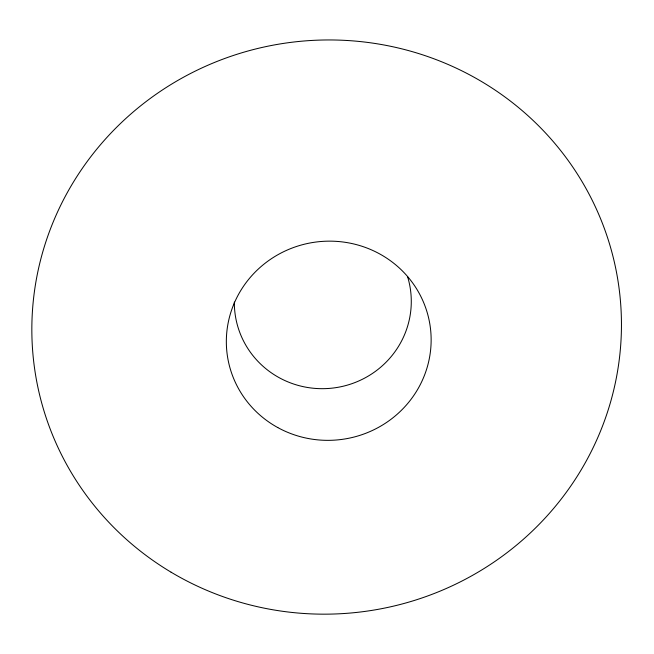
<?xml version="1.0" encoding="UTF-8"?>
<svg xmlns="http://www.w3.org/2000/svg" width="654" height="654" viewBox="0 0 654 654"><rect width="100%" height="100%" fill="white"/><g stroke="black" fill="none" stroke-linecap="round" stroke-linejoin="round"><path stroke-width="0.98" d="M407.565 276.601A88.519 86.63 -8.7 0 1 335.379 387.724A88.519 86.63 -8.7 0 1 234.336 302.05M171.095 572.201A294.995 286.926 -8.7 0 0 621.3 333.924A294.995 286.926 -8.7 0 0 187.535 75.055A294.995 286.926 -8.7 0 0 171.095 572.201M277.803 427.585A102.474 99.539 -8.7 0 0 431.141 339.589A102.474 99.539 -8.7 0 0 277.271 255.076A102.474 99.539 -8.7 0 0 277.803 427.585"/></g></svg>
